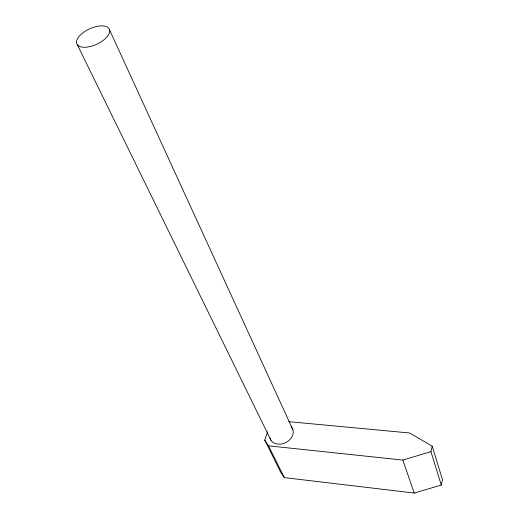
<?xml version="1.0" encoding="UTF-8"?>
<svg xmlns="http://www.w3.org/2000/svg" width="519" height="519" viewBox="0 0 519 519"><rect width="100%" height="100%" fill="white"/><g stroke="black" fill="none" stroke-linecap="round" stroke-linejoin="round"><path stroke-width="0.78" d="M267.668 431.789L264.735 440.118L280.532 471.927L284.295 477.61L414.214 493.05L441.28 485.103L442.473 479.718L432.23 446.171L409.627 432.982L288.687 421.655M441.28 485.103L430.952 451.64L432.23 446.171M264.735 440.118L268.55 445.827L402.835 460.074L430.952 451.64M268.55 445.827L284.295 477.61M77.415 44.874L270.976 440.307M109.645 30.096A17.854 8.492 -24.5 0 1 86.264 47.203A17.854 8.492 -24.5 0 1 83.41 32.438A17.854 8.492 -24.5 0 1 109.645 30.096L292.93 429.79M402.835 460.074L414.214 493.05M291.01 426.54A12.261 9.673 -26.4 0 1 291.847 437.043A12.261 9.673 -26.4 0 1 280.98 444.102L277.918 444.134L275.109 443.492A12.261 9.673 -26.4 0 1 269.925 438.01"/></g></svg>
